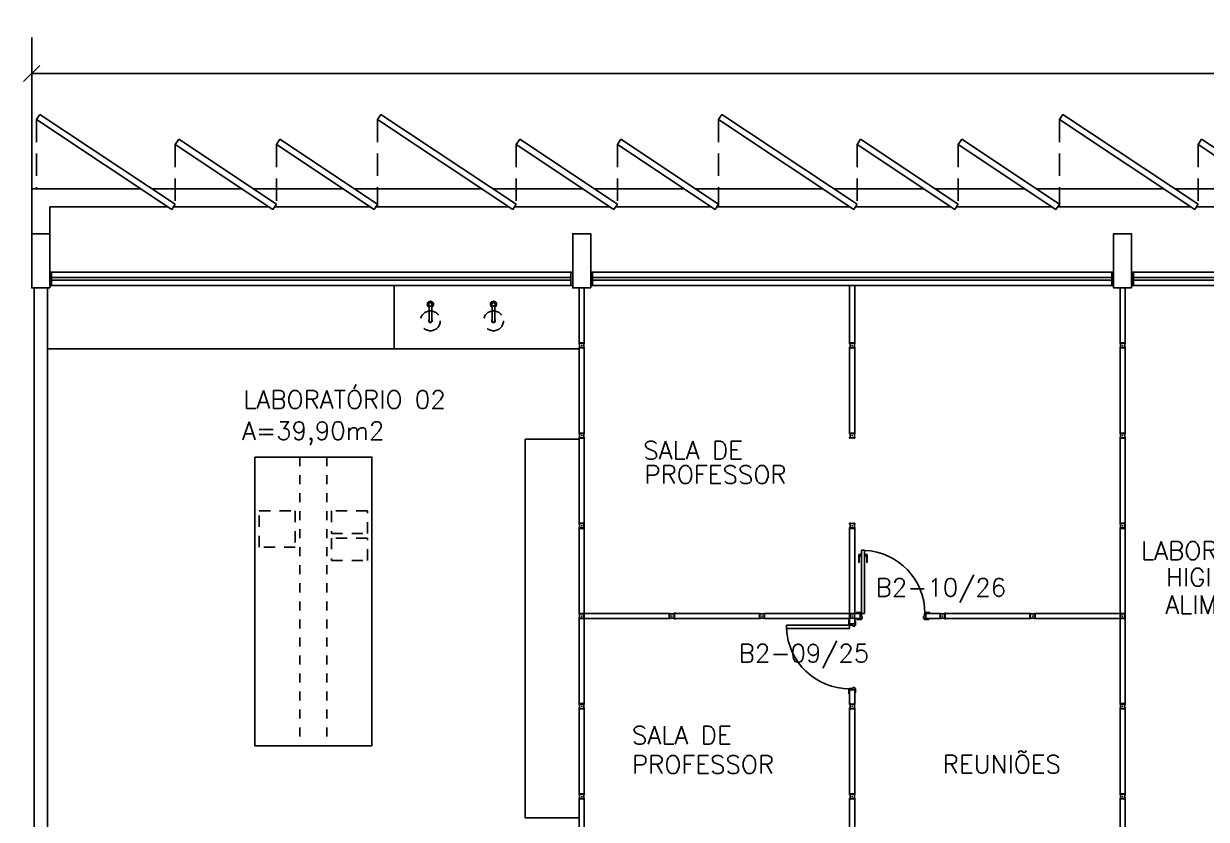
# Model space of a CAD drawing. Header units: millimetres. Extents: x 2090 to 2270, y 1357 to 1514.
# Drawn here: x 2092.69 to 2105.81, y 1438.82 to 1447.64 of the extents above; entities that cross this region are included whole.
import ezdxf

# ---------------------------------------------------------------- set-up
doc = ezdxf.new("R2010")
doc.units = ezdxf.units.MM
doc.linetypes.add('HIDDEN', pattern=[0.375, 0.25, -0.125])
for name, color, linetype in [('ALV', 2, 'Continuous'), ('DIV', 2, 'Continuous'), ('DIV-VIDRO', 2, 'Continuous'), ('DIV2', 2, 'Continuous'), ('ENDEREÇO', 2, 'Continuous'), ('ESTR', 3, 'Continuous'), ('JANELA', 1, 'Continuous'), ('MACANETA', 2, 'Continuous'), ('MOVEIS', 2, 'Continuous'), ('MÓVEIS', 2, 'Continuous'), ('PISO', 1, 'Continuous'), ('PORTA', 2, 'Continuous'), ('PROJ', 1, 'HIDDEN'), ('TEXTO', 2, 'Continuous'), ('TXT CENTRO DE CUSTO', 2, 'Continuous')]:
    doc.layers.add(name, color=color, linetype=linetype)
doc.styles.add('1-200', font='simplex.shx', dxfattribs={"height": 0.4})
doc.styles.add('UNB1-100', font='simplex.shx', dxfattribs={"height": 0.2})
doc.dimstyles.new('1-200', dxfattribs={"dimtxt": 0.4, "dimasz": 0.18, "dimexe": 0.4, "dimexo": 0.2, "dimgap": 0.09, "dimtad": 1, "dimdec": 4, "dimzin": 0, "dimdsep": 46, "dimtxsty": '1-200', "dimblk": 'OBLIQUE', "dimcen": 0.09, "dimclrd": 1, "dimclre": 1, "dimclrt": 256, "dimadec": 0, "dimazin": 0, "dimtfac": 1, "dimtdec": 4, "dimtix": 1, "dimtofl": 0, "dimtmove": 0, "dimatfit": 3, "dimldrblk": 'OBLIQUE', "dimfxl": 0.18, "dimtolj": 1, "dimtzin": 0, "dimarcsym": 0})

# ---------------------------------------------------------------- blocks, each defined once
blk = doc.blocks.new('_Oblique')
at = {"color": 0, "linetype": 'ByBlock', "lineweight": -2}
blk.add_line((-0.5, -0.5), (0.5, 0.5), dxfattribs=at)
blk = doc.blocks.new('*D39')
at = {"layer": 'Defpoints', "color": 0, "transparency": 16777216}
for p in [(2122.978, 1447.086), (2092.778, 1445.309), (2122.978, 1445.309)]:
    blk.add_point(p, dxfattribs=at)
at = {"layer": 'TXT CENTRO DE CUSTO', "color": 1, "lineweight": -2, "transparency": 16777216}
for p, q in [((2092.778, 1445.509), (2092.778, 1447.486)), ((2122.978, 1445.509), (2122.978, 1447.486)), ((2092.778, 1447.086), (2122.978, 1447.086))]:
    blk.add_line(p, q, dxfattribs=at)
at = {"layer": 'TXT CENTRO DE CUSTO', "color": 1, "lineweight": -2, "transparency": 16777216, "xscale": 0.18, "yscale": 0.18, "zscale": 0.18, "rotation": 180}
blk.add_blockref('_Oblique', (2092.778, 1447.086), dxfattribs=at)
at = {"layer": 'TXT CENTRO DE CUSTO', "color": 1, "lineweight": -2, "transparency": 16777216, "xscale": 0.18, "yscale": 0.18, "zscale": 0.18}
blk.add_blockref('_Oblique', (2122.978, 1447.086), dxfattribs=at)
at = {"layer": 'TXT CENTRO DE CUSTO', "transparency": 16777216, "insert": (2107.878, 1447.376), "char_height": 0.4, "attachment_point": 5, "style": '1-200'}
blk.add_mtext('\\A1;FS', dxfattribs=at)
blk = doc.blocks.new('DIV10')
for p, q in [((-0.0051, 0), (0.0051, 0)), ((0, -0.0051), (0, 0.0051)), ((0.0285, 0.0285), (0.9715, 0.0285)), ((0.0285, -0.0285), (0.0285, 0.0285)), ((0.9715, -0.0285), (0.9715, 0.0285)), ((0.9949, 0), (1.0051, 0)), ((1, -0.0051), (1, 0.0051)), ((0.0285, -0.0285), (0.9715, -0.0285))]:
    blk.add_line(p, q)
blk = doc.blocks.new('MTT')
for p, q in [((-0.029, 0.018), (-0.029, 0.029)), ((-0.019, 0.029), (-0.029, 0.029)), ((-0.024, 0.018), (-0.029, 0.018)), ((-0.024, 0.018), (-0.024, -0.019)), ((-0.019, 0.024), (-0.019, 0.029)), ((-0.019, 0.024), (0.018, 0.024)), ((-0.005, 0), (0.005, 0)), ((0, -0.005), (0, 0.005)), ((0.018, 0.024), (0.018, 0.029)), ((0.018, 0.029), (0.029, 0.029)), ((0.024, 0.018), (0.029, 0.018)), ((0.024, 0.018), (0.024, -0.019)), ((0.029, 0.018), (0.029, 0.029)), ((-0.029, -0.019), (-0.024, -0.019)), ((-0.029, -0.019), (-0.029, -0.029)), ((-0.019, -0.029), (-0.029, -0.029)), ((0.018, -0.024), (-0.019, -0.024)), ((-0.019, -0.024), (-0.019, -0.029)), ((0.018, -0.024), (0.018, -0.029)), ((0.018, -0.029), (0.029, -0.029)), ((0.029, -0.019), (0.024, -0.019)), ((0.029, -0.019), (0.029, -0.029))]:
    blk.add_line(p, q)
blk = doc.blocks.new('DOOR70')
at = {"layer": 'MACANETA', "color": 1}
for p, q in [((-0.015, -0.565), (-0.01, -0.565)), ((-0.015, -0.655), (-0.015, -0.565)), ((-0.015, -0.655), (0.012, -0.655)), ((-0.01, -0.655), (-0.01, -0.565)), ((-0.01, -0.635), (0.012, -0.635)), ((0.012, -0.663), (0.012, -0.628)), ((0.012, -0.628), (0.015, -0.628)), ((0.053, -0.628), (0.05, -0.628)), ((0.053, -0.663), (0.053, -0.628)), ((0.075, -0.635), (0.053, -0.635)), ((0.08, -0.655), (0.053, -0.655)), ((0.08, -0.565), (0.075, -0.565)), ((0.075, -0.655), (0.075, -0.565)), ((0.08, -0.655), (0.08, -0.565)), ((0.012, -0.663), (0.015, -0.663)), ((0.053, -0.663), (0.05, -0.663))]:
    blk.add_line(p, q, dxfattribs=at)
at = {"layer": 'PORTA'}
for p, q in [((0.015, -0.7), (0.015, 0)), ((0.015, 0), (0.05, 0)), ((0.05, -0.7), (0.05, 0)), ((0.05, -0.7), (0.015, -0.7))]:
    blk.add_line(p, q, dxfattribs=at)
at = {"layer": 'PORTA', "color": 1}
blk.add_arc((0.02, 0), 0.7, 272.4563, 0, dxfattribs=at)

msp = doc.modelspace()

# ---------------------------------------------------------------- linework, layer by layer
at = {"layer": 'ALV'}
for p, q in [((2092.83045, 1446.57513), (2092.86916, 1446.63346)), ((2092.86916, 1446.63346), (2094.36896, 1445.63817)), ((2096.61275, 1446.57513), (2096.65146, 1446.63346)), ((2096.65146, 1446.63346), (2098.15126, 1445.63817)), ((2100.39475, 1446.57513), (2100.43346, 1446.63346)), ((2100.43346, 1446.63346), (2101.93326, 1445.63817)), ((2104.17705, 1446.57513), (2104.21576, 1446.63346)), ((2104.21576, 1446.63346), (2105.71556, 1445.63817)), ((2092.83045, 1446.57513), (2094.33025, 1445.57985)), ((2096.61275, 1446.57513), (2098.11255, 1445.57985)), ((2100.39475, 1446.57513), (2101.89455, 1445.57985)), ((2104.17705, 1446.57513), (2105.67685, 1445.57985)), ((2094.36896, 1446.29867), (2094.40767, 1446.35699)), ((2094.40767, 1446.35699), (2095.49086, 1445.63817)), ((2095.49086, 1446.29867), (2095.52956, 1446.35699)), ((2095.52956, 1446.35699), (2096.61275, 1445.63817)), ((2098.15126, 1446.29867), (2098.18996, 1446.35699)), ((2098.18996, 1446.35699), (2099.27315, 1445.63817)), ((2099.27315, 1446.29867), (2099.31186, 1446.35699)), ((2099.31186, 1446.35699), (2100.39505, 1445.63817)), ((2101.93326, 1446.29867), (2101.97196, 1446.35699)), ((2101.97196, 1446.35699), (2103.05515, 1445.63817)), ((2103.05515, 1446.29867), (2103.09386, 1446.35699)), ((2103.09386, 1446.35699), (2104.17705, 1445.63817)), ((2105.71556, 1446.29867), (2105.75426, 1446.35699)), ((2105.75426, 1446.35699), (2106.83745, 1445.63817)), ((2094.36896, 1446.29867), (2095.45215, 1445.57985)), ((2095.49086, 1446.29867), (2096.57405, 1445.57985)), ((2098.15126, 1446.29867), (2099.23445, 1445.57985)), ((2099.27315, 1446.29867), (2100.35635, 1445.57985)), ((2101.93326, 1446.29867), (2103.01645, 1445.57985)), ((2103.05515, 1446.29867), (2104.13835, 1445.57985)), ((2105.71556, 1446.29867), (2106.79875, 1445.57985)), ((2094.33025, 1445.57985), (2094.36896, 1445.63817)), ((2095.45215, 1445.57985), (2095.49086, 1445.63817)), ((2096.57405, 1445.57985), (2096.61275, 1445.63817)), ((2098.11255, 1445.57985), (2098.15126, 1445.63817)), ((2099.23445, 1445.57985), (2099.27315, 1445.63817)), ((2100.35635, 1445.57985), (2100.39505, 1445.63817)), ((2101.89455, 1445.57985), (2101.93326, 1445.63817)), ((2101.89455, 1445.57985), (2101.93326, 1445.63817)), ((2103.01645, 1445.57985), (2103.05515, 1445.63817)), ((2104.13835, 1445.57985), (2104.17705, 1445.63817)), ((2105.67685, 1445.57985), (2105.71556, 1445.63817)), ((2092.80311, 1437.40901), (2092.80311, 1444.70901)), ((2092.95311, 1437.40901), (2092.95311, 1444.70901))]:
    msp.add_line(p, q, dxfattribs=at)
at = {"layer": 'DIV'}
for p, q in [((2098.84936, 1444.10001), (2098.84936, 1444.70901)), ((2098.90636, 1444.10001), (2098.90636, 1444.70901)), ((2101.84971, 1444.10001), (2101.84971, 1444.73401)), ((2101.90671, 1444.10001), (2101.90671, 1444.73401)), ((2104.84936, 1444.10001), (2104.84936, 1444.70901)), ((2104.90636, 1444.10001), (2104.90636, 1444.70901)), ((2098.84936, 1444.10001), (2098.90636, 1444.10001)), ((2101.84971, 1444.10001), (2101.90671, 1444.10001)), ((2104.84936, 1444.10001), (2104.90636, 1444.10001)), ((2098.87276, 1444.07151), (2098.88296, 1444.07151)), ((2098.87786, 1444.06641), (2098.87786, 1444.07661)), ((2101.87311, 1444.07151), (2101.88331, 1444.07151)), ((2101.87821, 1444.06641), (2101.87821, 1444.07661)), ((2104.87276, 1444.07151), (2104.88296, 1444.07151)), ((2104.87786, 1444.06641), (2104.87786, 1444.07661)), ((2098.87276, 1442.07151), (2098.88296, 1442.07151)), ((2098.87786, 1442.07661), (2098.87786, 1442.06641)), ((2098.90636, 1442.10001), (2098.90636, 1442.04301)), ((2104.87276, 1442.07151), (2104.88296, 1442.07151)), ((2104.87786, 1442.07661), (2104.87786, 1442.06641)), ((2104.90636, 1442.10001), (2104.90636, 1442.04301)), ((2098.87276, 1441.07151), (2098.88296, 1441.07151)), ((2098.87786, 1441.07661), (2098.87786, 1441.06641)), ((2098.90636, 1441.10001), (2098.90636, 1441.04301)), ((2099.88296, 1441.07151), (2099.87276, 1441.07151)), ((2099.87786, 1441.06641), (2099.87786, 1441.07661)), ((2099.90136, 1441.09001), (2099.90136, 1441.08801)), ((2099.90136, 1441.09001), (2099.90636, 1441.09001)), ((2099.90136, 1441.08801), (2099.90636, 1441.08801)), ((2099.90636, 1441.09001), (2099.90636, 1441.10201)), ((2099.90636, 1441.10201), (2099.92074, 1441.10201)), ((2099.90636, 1441.05501), (2099.90636, 1441.08801)), ((2099.90836, 1441.04301), (2099.90836, 1441.10001)), ((2099.92074, 1441.10201), (2099.92074, 1441.10001)), ((2100.88296, 1441.07151), (2100.87276, 1441.07151)), ((2100.87786, 1441.07661), (2100.87786, 1441.06641)), ((2100.90636, 1441.10001), (2100.90636, 1441.04301)), ((2101.84936, 1441.10001), (2101.84936, 1441.04301)), ((2101.84936, 1441.10001), (2101.84936, 1441.04301)), ((2101.88296, 1441.07151), (2101.87276, 1441.07151)), ((2101.88296, 1441.07151), (2101.87276, 1441.07151)), ((2101.87786, 1441.07661), (2101.87786, 1441.06641)), ((2101.87786, 1441.07661), (2101.87786, 1441.06641)), ((2101.96536, 1441.10001), (2101.90636, 1441.10001)), ((2101.96536, 1441.10001), (2101.90636, 1441.10001)), ((2101.92036, 1441.11001), (2101.97036, 1441.11001)), ((2101.92036, 1441.11001), (2101.97036, 1441.11001)), ((2101.96536, 1441.10001), (2101.96536, 1441.04301)), ((2101.96536, 1441.10001), (2101.97036, 1441.10001)), ((2101.96536, 1441.10001), (2101.96536, 1441.04301)), ((2101.96536, 1441.10001), (2101.97036, 1441.10001)), ((2101.97036, 1441.11001), (2101.97036, 1441.10001)), ((2101.97036, 1441.11001), (2101.97036, 1441.10001)), ((2101.97036, 1441.10001), (2101.98036, 1441.10001)), ((2101.98036, 1441.10001), (2101.98036, 1441.06501)), ((2102.69036, 1441.10001), (2102.68036, 1441.10001)), ((2102.68036, 1441.10001), (2102.68036, 1441.06501)), ((2102.74036, 1441.11001), (2102.69036, 1441.11001)), ((2102.69036, 1441.11001), (2102.69036, 1441.10001)), ((2102.69536, 1441.10001), (2102.69036, 1441.10001)), ((2102.69536, 1441.10001), (2102.69536, 1441.04301)), ((2102.85058, 1441.10001), (2102.69536, 1441.10001)), ((2102.88296, 1441.07151), (2102.87276, 1441.07151)), ((2102.87786, 1441.06641), (2102.87786, 1441.07661)), ((2102.90136, 1441.09001), (2102.90136, 1441.08801)), ((2102.90136, 1441.09001), (2102.90636, 1441.09001)), ((2102.90136, 1441.08801), (2102.90636, 1441.08801)), ((2102.90636, 1441.09001), (2102.90636, 1441.10201)), ((2102.90636, 1441.10201), (2102.92074, 1441.10201)), ((2102.90636, 1441.05501), (2102.90636, 1441.08801)), ((2102.90836, 1441.04301), (2102.90836, 1441.10001)), ((2102.92074, 1441.10201), (2102.92074, 1441.10001)), ((2104.87276, 1441.07151), (2104.88296, 1441.07151)), ((2104.87786, 1441.07661), (2104.87786, 1441.06641)), ((2104.90636, 1441.10001), (2104.90636, 1441.04301)), ((2099.90136, 1441.05501), (2099.90136, 1441.05301)), ((2099.90136, 1441.05501), (2099.90636, 1441.05501)), ((2099.90136, 1441.05301), (2099.90636, 1441.05301)), ((2099.90636, 1441.04101), (2099.90636, 1441.05301)), ((2099.90636, 1441.04101), (2099.92074, 1441.04101)), ((2099.92074, 1441.04301), (2099.92074, 1441.04101)), ((2101.96536, 1441.04301), (2101.90636, 1441.04301)), ((2101.96536, 1441.04301), (2101.90636, 1441.04301)), ((2101.93036, 1441.03301), (2101.93036, 1441.04301)), ((2101.93036, 1441.03301), (2101.93036, 1441.04301)), ((2101.98036, 1441.03301), (2101.93036, 1441.03301)), ((2101.96536, 1441.04301), (2101.98036, 1441.04301)), ((2101.98036, 1441.06501), (2101.99036, 1441.06501)), ((2101.99036, 1441.04301), (2101.98036, 1441.04301)), ((2101.98036, 1441.04301), (2101.98036, 1441.03301)), ((2101.99036, 1441.06501), (2101.99036, 1441.04301)), ((2102.68036, 1441.06501), (2102.67036, 1441.06501)), ((2102.67036, 1441.06501), (2102.67036, 1441.04301)), ((2102.67036, 1441.04301), (2102.68036, 1441.04301)), ((2102.68036, 1441.04301), (2102.68036, 1441.03301)), ((2102.69536, 1441.04301), (2102.68036, 1441.04301)), ((2102.68036, 1441.03301), (2102.73036, 1441.03301)), ((2102.69536, 1441.04301), (2102.85058, 1441.04301)), ((2102.90136, 1441.05501), (2102.90136, 1441.05301)), ((2102.90136, 1441.05501), (2102.90636, 1441.05501)), ((2102.90136, 1441.05301), (2102.90636, 1441.05301)), ((2102.90636, 1441.04101), (2102.90636, 1441.05301)), ((2102.90636, 1441.04101), (2102.92074, 1441.04101)), ((2102.92074, 1441.04301), (2102.92074, 1441.04101))]:
    msp.add_line(p, q, dxfattribs=at)
at = {"layer": 'DIV-VIDRO'}
for p, q in [((2101.14935, 1440.96901), (2101.84936, 1440.96901)), ((2101.14935, 1440.96901), (2101.14935, 1440.93401)), ((2101.83936, 1441.02901), (2101.83936, 1440.97901)), ((2101.83936, 1440.97901), (2101.84936, 1440.97901)), ((2101.84936, 1440.98401), (2101.84936, 1441.04301)), ((2101.84936, 1440.98401), (2101.84936, 1440.97901)), ((2101.84936, 1440.98401), (2101.90636, 1440.98401)), ((2101.84936, 1440.97901), (2101.84936, 1440.96901)), ((2101.84936, 1440.96901), (2101.88436, 1440.96901)), ((2101.84936, 1440.96901), (2101.84936, 1440.93401)), ((2101.88436, 1440.96901), (2101.88436, 1440.95901)), ((2101.88436, 1440.95901), (2101.90636, 1440.95901)), ((2101.90636, 1440.98401), (2101.90636, 1441.04301)), ((2101.91636, 1441.01901), (2101.90636, 1441.01901)), ((2101.90636, 1440.98401), (2101.90636, 1440.96901)), ((2101.90636, 1440.96901), (2101.91636, 1440.96901)), ((2101.90636, 1440.95901), (2101.90636, 1440.96901)), ((2101.91636, 1440.96901), (2101.91636, 1441.01901)), ((2101.14935, 1440.93401), (2101.84936, 1440.93401)), ((2101.83936, 1440.25901), (2101.84936, 1440.25901)), ((2101.83936, 1440.20901), (2101.83936, 1440.25901)), ((2101.84936, 1440.20901), (2101.83936, 1440.20901)), ((2101.84936, 1440.26901), (2101.88436, 1440.26901)), ((2101.84936, 1440.25901), (2101.84936, 1440.26901)), ((2101.84936, 1440.25401), (2101.84936, 1440.25901)), ((2101.84936, 1440.10001), (2101.84936, 1440.25401)), ((2101.84936, 1440.25401), (2101.90636, 1440.25401)), ((2101.88436, 1440.27901), (2101.90636, 1440.27901)), ((2101.88436, 1440.26901), (2101.88436, 1440.27901)), ((2101.90636, 1440.27901), (2101.90636, 1440.26901)), ((2101.90636, 1440.25401), (2101.90636, 1440.26901)), ((2101.90636, 1440.26901), (2101.91636, 1440.26901)), ((2101.90636, 1440.10001), (2101.90636, 1440.25401)), ((2101.91636, 1440.21901), (2101.90636, 1440.21901)), ((2101.91636, 1440.26901), (2101.91636, 1440.21901))]:
    msp.add_line(p, q, dxfattribs=at)
at = {"layer": 'DIV2', "color": 1}
msp.add_line((2098.77821, 1444.73401), (2098.75821, 1444.73401), dxfattribs=at)
at = {"layer": 'ESTR'}
for points in [[(2092.97786, 1444.70901), (2092.97786, 1445.30901), (2092.77786, 1445.30901), (2092.77786, 1444.70901)], [(2098.97786, 1444.70901), (2098.97786, 1445.30901), (2098.77786, 1445.30901), (2098.77786, 1444.70901)], [(2104.97786, 1444.70901), (2104.97786, 1445.30901), (2104.77786, 1445.30901), (2104.77786, 1444.70901)]]:
    msp.add_lwpolyline(points, close=True, dxfattribs=at)
at = {"layer": 'JANELA', "color": 2}
for p, q in [((2092.97821, 1444.88401), (2092.97821, 1444.73401)), ((2092.99821, 1444.88401), (2092.97821, 1444.88401)), ((2092.99821, 1444.73401), (2092.99821, 1444.88401)), ((2098.75821, 1444.73401), (2098.75821, 1444.88401)), ((2098.75821, 1444.88401), (2098.77821, 1444.88401)), ((2098.77821, 1444.73401), (2098.77821, 1444.88401)), ((2098.97821, 1444.88401), (2098.97821, 1444.73401)), ((2098.99821, 1444.88401), (2098.97821, 1444.88401)), ((2098.99821, 1444.73401), (2098.99821, 1444.88401)), ((2104.75821, 1444.73401), (2104.75821, 1444.88401)), ((2104.75821, 1444.88401), (2104.77821, 1444.88401)), ((2104.77821, 1444.73401), (2104.77821, 1444.88401)), ((2104.97821, 1444.88401), (2104.97821, 1444.73401)), ((2104.99821, 1444.88401), (2104.97821, 1444.88401)), ((2104.99821, 1444.73401), (2104.99821, 1444.88401)), ((2092.97821, 1444.73401), (2092.99821, 1444.73401)), ((2098.97821, 1444.73401), (2098.99821, 1444.73401)), ((2104.77821, 1444.73401), (2104.75821, 1444.73401)), ((2104.97821, 1444.73401), (2104.99821, 1444.73401))]:
    msp.add_line(p, q, dxfattribs=at)
at = {"layer": 'JANELA'}
for p, q in [((2098.75821, 1444.88401), (2092.99821, 1444.88401)), ((2104.75821, 1444.88401), (2098.99821, 1444.88401)), ((2110.75821, 1444.88401), (2104.99821, 1444.88401)), ((2098.75821, 1444.82401), (2092.99821, 1444.82401)), ((2098.75821, 1444.79401), (2092.99821, 1444.79401)), ((2104.75821, 1444.82401), (2098.99821, 1444.82401)), ((2104.75821, 1444.79401), (2098.99821, 1444.79401)), ((2110.75821, 1444.82401), (2104.99821, 1444.82401)), ((2110.75821, 1444.79401), (2104.99821, 1444.79401)), ((2098.75821, 1444.73401), (2092.99821, 1444.73401)), ((2104.75821, 1444.73401), (2098.99821, 1444.73401)), ((2110.75821, 1444.73401), (2104.99821, 1444.73401))]:
    msp.add_line(p, q, dxfattribs=at)
at = {"layer": 'MOVEIS'}
for p, q in [((2097.18436, 1444.34426), (2097.18436, 1444.51406)), ((2097.21436, 1444.34426), (2097.21436, 1444.51406)), ((2097.88436, 1444.34426), (2097.88436, 1444.51406)), ((2097.91436, 1444.34426), (2097.91436, 1444.51406))]:
    msp.add_line(p, q, dxfattribs=at)
for centre in [(2097.19936, 1444.52729), (2097.89936, 1444.52729)]:
    msp.add_circle(centre, 0.02, dxfattribs=at)
for centre, radius, start, end in [((2097.19936, 1444.52729), 0.03423, 295.992521, 244.007479), ((2097.89936, 1444.52729), 0.03423, 295.992521, 244.007479), ((2097.19936, 1444.34426), 0.02, 138.590378, 41.409622), ((2097.89936, 1444.34426), 0.02, 138.590378, 41.409622), ((2097.19936, 1444.34426), 0.015, 180, 0), ((2097.89936, 1444.34426), 0.015, 180, 0)]:
    msp.add_arc(centre, radius, start, end, dxfattribs=at)
at = {"layer": 'MÓVEIS', "color": 1}
for p, q in [((2096.79936, 1444.73401), (2096.79936, 1444.03401)), ((2098.84936, 1444.03401), (2092.95311, 1444.03401)), ((2098.84936, 1443.03401), (2098.24936, 1443.03401)), ((2098.24936, 1443.03401), (2098.24936, 1438.83401)), ((2098.24936, 1438.83401), (2098.84936, 1438.83401))]:
    msp.add_line(p, q, dxfattribs=at)
at = {"layer": 'MÓVEIS', "color": 1, "linetype": 'HIDDEN', "ltscale": 0.25}
for p, q in [((2095.75123, 1442.83401), (2095.75123, 1439.63401)), ((2096.05123, 1442.83401), (2096.05123, 1439.63401))]:
    msp.add_line(p, q, dxfattribs=at)
at = {"layer": 'MÓVEIS', "color": 1}
msp.add_lwpolyline([(2095.25123, 1442.83401), (2095.25123, 1439.63401), (2096.55123, 1439.63401), (2096.55123, 1442.83401)], close=True, dxfattribs=at)
at = {"layer": 'MÓVEIS', "color": 1, "linetype": 'HIDDEN', "ltscale": 0.5}
for points in [[(2095.30115, 1442.23606), (2095.70115, 1442.23606), (2095.70115, 1441.83606), (2095.30115, 1441.83606)], [(2096.50132, 1442.23606), (2096.10132, 1442.23606), (2096.10132, 1441.98606), (2096.50132, 1441.98606)], [(2096.50132, 1441.93606), (2096.10132, 1441.93606), (2096.10132, 1441.68606), (2096.50132, 1441.68606)]]:
    msp.add_lwpolyline(points, close=True, dxfattribs=at)
at = {"layer": 'PISO'}
for p, q in [((2093.98493, 1445.80901), (2092.77786, 1445.80901)), ((2092.77786, 1445.30901), (2092.77786, 1445.80901)), ((2095.10682, 1445.80901), (2094.11152, 1445.80901)), ((2096.22872, 1445.80901), (2095.23342, 1445.80901)), ((2097.76723, 1445.80901), (2096.35532, 1445.80901)), ((2098.88912, 1445.80901), (2097.89382, 1445.80901)), ((2100.01102, 1445.80901), (2099.01572, 1445.80901)), ((2101.54923, 1445.80901), (2100.13762, 1445.80901)), ((2102.67112, 1445.80901), (2101.67582, 1445.80901)), ((2103.79302, 1445.80901), (2102.79772, 1445.80901)), ((2105.33153, 1445.80901), (2103.91962, 1445.80901)), ((2106.45342, 1445.80901), (2105.45812, 1445.80901)), ((2094.28631, 1445.60901), (2092.97786, 1445.60901)), ((2092.97786, 1445.30901), (2092.97786, 1445.60901)), ((2095.4082, 1445.60901), (2094.34961, 1445.60901)), ((2096.5301, 1445.60901), (2095.4715, 1445.60901)), ((2098.06861, 1445.60901), (2096.5934, 1445.60901)), ((2099.1905, 1445.60901), (2098.13191, 1445.60901)), ((2100.3124, 1445.60901), (2099.2538, 1445.60901)), ((2101.85061, 1445.60901), (2100.3757, 1445.60901)), ((2102.9725, 1445.60901), (2101.91391, 1445.60901)), ((2104.0944, 1445.60901), (2103.0358, 1445.60901)), ((2105.63291, 1445.60901), (2104.1577, 1445.60901)), ((2106.7548, 1445.60901), (2105.69621, 1445.60901))]:
    msp.add_line(p, q, dxfattribs=at)
at = {"layer": 'PORTA', "color": 1}
msp.add_arc((2101.84936, 1440.96401), 0.70001, 182.456295, 270, dxfattribs=at)
at = {"layer": 'PROJ', "linetype": 'HIDDEN'}
for p, q in [((2092.83045, 1446.57513), (2092.83045, 1445.80901)), ((2096.61275, 1446.57513), (2096.61275, 1445.60901)), ((2100.39475, 1446.57513), (2100.39475, 1445.60901)), ((2104.17705, 1446.57513), (2104.17705, 1445.60901)), ((2094.36896, 1446.29867), (2094.36896, 1445.60901)), ((2095.49086, 1446.29867), (2095.49086, 1445.60901)), ((2098.15126, 1446.29867), (2098.15126, 1445.60901)), ((2099.27315, 1446.29867), (2099.27315, 1445.60901)), ((2101.93326, 1446.29867), (2101.93326, 1445.60901)), ((2103.05515, 1446.29867), (2103.05515, 1445.60901)), ((2105.71556, 1446.29867), (2105.71556, 1445.60901))]:
    msp.add_line(p, q, dxfattribs=at)
at = {"layer": 'PROJ'}
for centre in [(2097.19936, 1444.34426), (2097.89936, 1444.34426)]:
    msp.add_circle(centre, 0.11014, dxfattribs=at)

# ---------------------------------------------------------------- block references
at = {"layer": 'DIV', "xscale": -1}
for name, p, rotation in [('MTT', (2098.87786, 1444.07151), 180), ('MTT', (2101.87821, 1444.07151), 180), ('MTT', (2104.87786, 1444.07151), 180), ('DIV10', (2098.87786, 1443.07151), 270), ('DIV10', (2101.87821, 1443.07151), 270), ('DIV10', (2104.87786, 1443.07151), 270), ('MTT', (2098.87786, 1443.07151), 180), ('DIV10', (2098.87786, 1442.07151), 270), ('MTT', (2104.87786, 1443.07151), 180), ('DIV10', (2104.87786, 1442.07151), 270), ('MTT', (2098.87786, 1442.07151), 180), ('MTT', (2098.87786, 1442.07151), 180), ('DIV10', (2098.87786, 1441.07151), 270), ('MTT', (2104.87786, 1442.07151), 180), ('DIV10', (2104.87786, 1441.07151), 270), ('DOOR70', (2101.96536, 1441.10001), 180), ('MTT', (2098.87786, 1441.07151), 180), ('MTT', (2098.87786, 1441.07151), 180), ('DIV10', (2098.87786, 1440.07151), 270), ('MTT', (2104.87786, 1441.07151), 180), ('MTT', (2104.87786, 1441.07151), 180), ('DIV10', (2104.87786, 1440.07151), 270), ('MTT', (2098.87786, 1440.07151), 180), ('DIV10', (2098.87786, 1439.07151), 270), ('MTT', (2104.87786, 1440.07151), 180), ('DIV10', (2104.87786, 1439.07151), 270), ('MTT', (2098.87786, 1439.07151), 180), ('MTT', (2104.87786, 1439.07151), 180), ('DIV10', (2098.87786, 1438.07151), 270), ('DIV10', (2104.87786, 1438.07151), 270)]:
    msp.add_blockref(name, p, dxfattribs=dict(at, rotation=rotation))
at = {"layer": 'DIV'}
for name, p, rotation in [('MTT', (2101.87821, 1443.07151), 180), ('MTT', (2101.87786, 1442.07151), 180), ('DIV10', (2101.87786, 1441.07151), 90), ('DIV10', (2099.87786, 1441.07151), 180), ('MTT', (2099.87786, 1441.07151), 180), ('DIV10', (2100.87786, 1441.07151), 180), ('MTT', (2100.87786, 1441.07151), 180), ('DIV10', (2101.87786, 1441.07151), 180), ('MTT', (2101.87786, 1441.07151), 180), ('MTT', (2102.87786, 1441.07151), 180), ('DIV10', (2103.87786, 1441.07151), 180), ('MTT', (2103.87786, 1441.07151), 180), ('DIV10', (2104.87786, 1441.07151), 180), ('MTT', (2101.87786, 1440.07151), 180), ('DIV10', (2101.87786, 1439.07151), 90), ('MTT', (2101.87786, 1439.07151), 180), ('DIV10', (2101.87786, 1438.07151), 90)]:
    msp.add_blockref(name, p, dxfattribs=dict(at, rotation=rotation))

# ---------------------------------------------------------------- texts
at = {"layer": 'ENDEREÇO', "style": 'UNB1-100'}
for s, p in [('B2-10/26', (2102.13766, 1441.28842)), ('B2-09/25', (2100.61881, 1440.55885))]:
    msp.add_text(s, height=0.2, dxfattribs=at).set_placement(p)
at = {"layer": 'TEXTO', "style": 'UNB1-100'}
for s, p in [('LABORATÓRIO 02', (2095.12432, 1443.37127)), ('A=39,90m2', (2095.1116, 1443.0262)), ('SALA DE', (2099.56029, 1442.80936)), ('PROFESSOR', (2099.5738, 1442.53952)), ('LABORATÓRIO DE', (2105.08229, 1441.696)), ('HIGIENE DOS', (2105.35868, 1441.40191)), ('ALIMENTOS', (2105.35143, 1441.09752)), ('SALA DE', (2099.43532, 1439.65047)), ('PROFESSOR', (2099.43532, 1439.32526)), ('REUNIÕES', (2102.88253, 1439.32891))]:
    msp.add_text(s, height=0.2, dxfattribs=at).set_placement(p)

# ---------------------------------------------------------------- dimensions: what is measured, and where the dimension line sits
at = {"layer": 'TXT CENTRO DE CUSTO'}
dim = msp.add_linear_dim(base=(2122.97786, 1447.08619), p1=(2092.77786, 1445.30901), p2=(2122.97786, 1445.30901), text='FS', dimstyle='1-200', dxfattribs=at)
dim.commit()
dim.dimension.update_dxf_attribs({"geometry": '*D39', "text_midpoint": (2107.87786, 1447.37619)})

doc.saveas('drawing.dxf')
